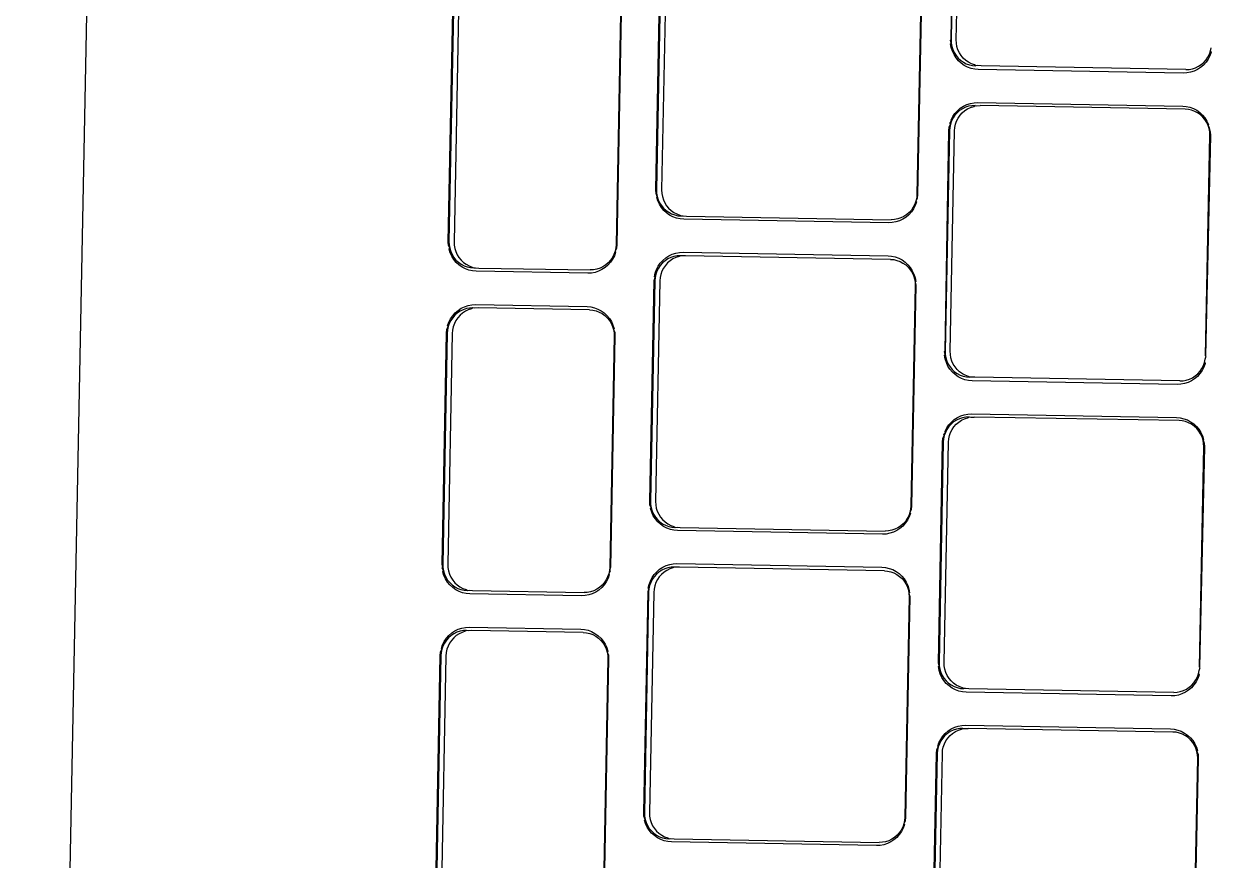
# Model space of a CAD drawing. Header units: millimetres. Extents: x 44692 to 659456, y -26273 to 96111.
# Drawn here: x 257766.3 to 257829.9, y -11854.3 to -11809.5 of the extents above; entities that cross this region are included whole.
import ezdxf

# ---------------------------------------------------------------- set-up
doc = ezdxf.new("R2010")
doc.units = ezdxf.units.MM
doc.header["$LTSCALE"] = 100
doc.layers.add('Muebles', color=112, linetype='Continuous')

msp = doc.modelspace()

# ---------------------------------------------------------------- linework, layer by layer
at = {"layer": 'Muebles'}
for p, q in [((257771.133, -11734.54), (257766.327, -11981.102)), ((257816.184, -11798.543), (257815.954, -11810.348)), ((257815.954, -11810.348), (257816.149, -11798.555)), ((257816.227, -11810.353), (257816.457, -11798.548)), ((257800.152, -11818.388), (257800.382, -11806.571)), ((257800.417, -11806.585), (257800.187, -11818.39)), ((257800.69, -11806.589), (257800.46, -11818.395)), ((257814.354, -11806.83), (257814.124, -11818.636)), ((257814.389, -11806.818), (257814.159, -11818.635)), ((257789.045, -11821.164), (257789.287, -11808.791)), ((257789.322, -11808.796), (257789.081, -11821.158)), ((257789.595, -11808.801), (257789.354, -11821.163)), ((257798.263, -11808.954), (257798.022, -11821.316)), ((257798.298, -11808.95), (257798.057, -11821.323)), ((257815.918, -11810.372), (257815.954, -11810.348)), ((257815.962, -11810.528), (257815.918, -11810.372)), ((257815.954, -11810.348), (257815.962, -11810.528)), ((257816.235, -11810.533), (257816.227, -11810.353)), ((257815.927, -11810.569), (257815.962, -11810.528)), ((257815.962, -11810.769), (257815.927, -11810.569)), ((257815.962, -11810.528), (257815.993, -11810.705)), ((257816.023, -11810.962), (257815.962, -11810.769)), ((257815.993, -11810.705), (257816.046, -11810.876)), ((257816.107, -11811.146), (257816.023, -11810.962)), ((257816.046, -11810.876), (257816.121, -11811.038)), ((257816.266, -11810.71), (257816.235, -11810.533)), ((257816.319, -11810.881), (257816.266, -11810.71)), ((257816.394, -11811.043), (257816.319, -11810.881)), ((257829.777, -11811.118), (257829.838, -11810.949)), ((257829.868, -11811.008), (257829.798, -11811.205)), ((257829.838, -11810.949), (257829.875, -11810.773)), ((257829.838, -11810.949), (257829.868, -11811.008)), ((257816.215, -11811.316), (257816.107, -11811.146)), ((257816.121, -11811.038), (257816.217, -11811.189)), ((257816.344, -11811.471), (257816.215, -11811.316)), ((257816.217, -11811.189), (257816.331, -11811.326)), ((257816.331, -11811.326), (257816.461, -11811.447)), ((257816.491, -11811.607), (257816.344, -11811.471)), ((257816.49, -11811.194), (257816.394, -11811.043)), ((257816.461, -11811.447), (257816.606, -11811.55)), ((257816.604, -11811.331), (257816.49, -11811.194)), ((257816.654, -11811.722), (257816.491, -11811.607)), ((257816.734, -11811.452), (257816.604, -11811.331)), ((257816.606, -11811.55), (257816.763, -11811.632)), ((257816.879, -11811.554), (257816.734, -11811.452)), ((257816.763, -11811.632), (257816.93, -11811.693)), ((257817.036, -11811.637), (257816.879, -11811.554)), ((257817.203, -11811.697), (257817.036, -11811.637)), ((257829.34, -11811.674), (257829.476, -11811.558)), ((257829.592, -11811.552), (257829.457, -11811.702)), ((257829.476, -11811.558), (257829.595, -11811.425)), ((257829.706, -11811.385), (257829.592, -11811.552)), ((257829.595, -11811.425), (257829.696, -11811.278)), ((257829.696, -11811.278), (257829.777, -11811.118)), ((257829.798, -11811.205), (257829.706, -11811.385)), ((257816.831, -11811.815), (257816.654, -11811.722)), ((257817.019, -11811.883), (257816.831, -11811.815)), ((257816.93, -11811.693), (257817.102, -11811.731)), ((257817.213, -11811.926), (257817.019, -11811.883)), ((257817.102, -11811.731), (257817.279, -11811.746)), ((257817.279, -11811.746), (257817.203, -11811.697)), ((257817.406, -11811.943), (257817.213, -11811.926)), ((257817.375, -11811.736), (257817.279, -11811.746)), ((257817.552, -11811.75), (257817.375, -11811.736)), ((257828.377, -11812.136), (257817.406, -11811.943)), ((257828.512, -11811.944), (257817.552, -11811.75)), ((257828.571, -11812.127), (257828.377, -11812.136)), ((257828.512, -11811.944), (257828.689, -11811.935)), ((257828.767, -11812.091), (257828.571, -11812.127)), ((257828.689, -11811.935), (257828.863, -11811.903)), ((257828.956, -11812.029), (257828.767, -11812.091)), ((257828.863, -11811.903), (257829.031, -11811.848)), ((257829.137, -11811.943), (257828.956, -11812.029)), ((257829.031, -11811.848), (257829.192, -11811.772)), ((257829.305, -11811.833), (257829.137, -11811.943)), ((257829.192, -11811.772), (257829.34, -11811.674)), ((257829.457, -11811.702), (257829.305, -11811.833)), ((257816.157, -11814.298), (257816.291, -11814.148)), ((257816.409, -11814.141), (257816.274, -11814.257)), ((257816.291, -11814.148), (257816.444, -11814.017)), ((257816.558, -11814.044), (257816.409, -11814.141)), ((257816.444, -11814.017), (257816.612, -11813.907)), ((257816.547, -11814.262), (257816.682, -11814.146)), ((257816.718, -11813.967), (257816.558, -11814.044)), ((257816.612, -11813.907), (257816.792, -11813.821)), ((257816.682, -11814.146), (257816.831, -11814.048)), ((257816.886, -11813.912), (257816.718, -11813.967)), ((257816.792, -11813.821), (257816.982, -11813.759)), ((257816.831, -11814.048), (257816.991, -11813.972)), ((257817.061, -11813.88), (257816.886, -11813.912)), ((257816.982, -11813.759), (257817.178, -11813.723)), ((257816.991, -11813.972), (257817.159, -11813.917)), ((257817.237, -11813.871), (257817.061, -11813.88)), ((257817.159, -11813.917), (257817.237, -11813.871)), ((257817.178, -11813.723), (257817.371, -11813.714)), ((257817.237, -11813.871), (257817.334, -11813.885)), ((257817.334, -11813.885), (257817.51, -11813.876)), ((257817.371, -11813.714), (257828.343, -11813.907)), ((257828.471, -11814.07), (257817.51, -11813.876)), ((257828.343, -11813.907), (257828.536, -11813.923)), ((257828.647, -11814.084), (257828.471, -11814.07)), ((257828.536, -11813.923), (257828.73, -11813.966)), ((257828.82, -11814.123), (257828.647, -11814.084)), ((257828.73, -11813.966), (257828.917, -11814.035)), ((257828.986, -11814.183), (257828.82, -11814.123)), ((257828.917, -11814.035), (257829.094, -11814.127)), ((257829.143, -11814.266), (257828.986, -11814.183)), ((257829.094, -11814.127), (257829.258, -11814.243)), ((257815.883, -11814.836), (257815.972, -11814.697)), ((257815.972, -11814.697), (257815.912, -11814.866)), ((257815.951, -11814.645), (257816.043, -11814.464)), ((257815.972, -11814.697), (257815.951, -11814.645)), ((257816.053, -11814.537), (257815.972, -11814.697)), ((257816.043, -11814.464), (257816.157, -11814.298)), ((257816.154, -11814.39), (257816.053, -11814.537)), ((257816.274, -11814.257), (257816.154, -11814.39)), ((257816.185, -11814.871), (257816.245, -11814.702)), ((257816.245, -11814.702), (257816.326, -11814.542)), ((257816.326, -11814.542), (257816.427, -11814.395)), ((257816.427, -11814.395), (257816.547, -11814.262)), ((257829.288, -11814.368), (257829.143, -11814.266)), ((257829.258, -11814.243), (257829.405, -11814.379)), ((257829.419, -11814.489), (257829.288, -11814.368)), ((257829.405, -11814.379), (257829.534, -11814.534)), ((257829.533, -11814.626), (257829.419, -11814.489)), ((257829.628, -11814.777), (257829.533, -11814.626)), ((257829.534, -11814.534), (257829.641, -11814.704)), ((257829.703, -11814.939), (257829.628, -11814.777)), ((257829.641, -11814.704), (257829.726, -11814.888)), ((257815.859, -11815.221), (257815.629, -11827.026)), ((257815.629, -11827.026), (257815.823, -11815.231)), ((257815.823, -11815.231), (257815.84, -11815.034)), ((257815.84, -11815.034), (257815.912, -11814.866)), ((257815.874, -11815.042), (257815.859, -11815.221)), ((257815.912, -11814.866), (257815.874, -11815.042)), ((257815.912, -11814.866), (257815.883, -11814.836)), ((257815.902, -11827.031), (257816.132, -11815.226)), ((257816.132, -11815.226), (257816.147, -11815.047)), ((257816.147, -11815.047), (257816.185, -11814.871)), ((257829.565, -11827.272), (257829.796, -11815.467)), ((257829.726, -11814.888), (257829.703, -11814.939)), ((257829.756, -11815.11), (257829.703, -11814.939)), ((257829.703, -11814.939), (257829.786, -11815.081)), ((257829.786, -11815.081), (257829.756, -11815.11)), ((257829.787, -11815.287), (257829.756, -11815.11)), ((257829.756, -11815.11), (257829.822, -11815.281)), ((257829.796, -11815.467), (257829.787, -11815.287)), ((257829.822, -11815.281), (257829.83, -11815.478)), ((257829.83, -11815.478), (257829.565, -11827.272)), ((257800.161, -11818.585), (257800.152, -11818.388)), ((257800.226, -11818.746), (257800.161, -11818.585)), ((257800.187, -11818.39), (257800.195, -11818.569)), ((257800.195, -11818.569), (257800.226, -11818.746)), ((257800.46, -11818.395), (257800.468, -11818.574)), ((257800.468, -11818.574), (257800.499, -11818.751)), ((257814.124, -11818.636), (257814.109, -11818.815)), ((257814.159, -11818.635), (257814.142, -11818.832)), ((257800.196, -11818.785), (257800.226, -11818.746)), ((257800.256, -11818.978), (257800.196, -11818.785)), ((257800.226, -11818.746), (257800.28, -11818.917)), ((257800.341, -11819.162), (257800.256, -11818.978)), ((257800.28, -11818.917), (257800.355, -11819.08)), ((257800.449, -11819.332), (257800.341, -11819.162)), ((257800.355, -11819.08), (257800.45, -11819.231)), ((257800.45, -11819.231), (257800.564, -11819.368)), ((257800.499, -11818.751), (257800.553, -11818.922)), ((257800.553, -11818.922), (257800.628, -11819.085)), ((257800.628, -11819.085), (257800.723, -11819.236)), ((257800.723, -11819.236), (257800.837, -11819.373)), ((257814.011, -11819.16), (257813.929, -11819.319)), ((257814.032, -11819.221), (257813.94, -11819.402)), ((257814.071, -11818.99), (257814.011, -11819.16)), ((257814.099, -11819.03), (257814.032, -11819.221)), ((257814.109, -11818.815), (257814.071, -11818.99)), ((257814.142, -11818.832), (257814.071, -11818.99)), ((257814.071, -11818.99), (257814.099, -11819.03)), ((257800.577, -11819.487), (257800.449, -11819.332)), ((257800.564, -11819.368), (257800.695, -11819.489)), ((257800.725, -11819.623), (257800.577, -11819.487)), ((257800.695, -11819.489), (257800.84, -11819.591)), ((257800.888, -11819.738), (257800.725, -11819.623)), ((257800.837, -11819.373), (257800.968, -11819.494)), ((257800.84, -11819.591), (257800.997, -11819.673)), ((257801.065, -11819.831), (257800.888, -11819.738)), ((257800.968, -11819.494), (257801.113, -11819.596)), ((257800.997, -11819.673), (257801.163, -11819.734)), ((257801.252, -11819.899), (257801.065, -11819.831)), ((257801.113, -11819.596), (257801.27, -11819.678)), ((257801.163, -11819.734), (257801.336, -11819.772)), ((257801.447, -11819.942), (257801.252, -11819.899)), ((257801.27, -11819.678), (257801.436, -11819.739)), ((257801.336, -11819.772), (257801.512, -11819.787)), ((257801.436, -11819.739), (257801.512, -11819.787)), ((257801.512, -11819.787), (257801.609, -11819.777)), ((257801.609, -11819.777), (257801.785, -11819.792)), ((257801.785, -11819.792), (257812.745, -11819.985)), ((257813.265, -11819.89), (257813.096, -11819.945)), ((257813.425, -11819.813), (257813.265, -11819.89)), ((257813.538, -11819.849), (257813.371, -11819.959)), ((257813.574, -11819.716), (257813.425, -11819.813)), ((257813.691, -11819.718), (257813.538, -11819.849)), ((257813.709, -11819.6), (257813.574, -11819.716)), ((257813.825, -11819.568), (257813.691, -11819.718)), ((257813.828, -11819.467), (257813.709, -11819.6)), ((257813.94, -11819.402), (257813.825, -11819.568)), ((257813.929, -11819.319), (257813.828, -11819.467)), ((257801.64, -11819.959), (257801.447, -11819.942)), ((257812.611, -11820.152), (257801.64, -11819.959)), ((257812.804, -11820.143), (257812.611, -11820.152)), ((257812.922, -11819.977), (257812.745, -11819.985)), ((257813, -11820.107), (257812.804, -11820.143)), ((257813.096, -11819.945), (257812.922, -11819.977)), ((257813.19, -11820.045), (257813, -11820.107)), ((257813.371, -11819.959), (257813.19, -11820.045)), ((257789.054, -11821.363), (257789.045, -11821.164)), ((257789.081, -11821.158), (257789.089, -11821.339)), ((257789.354, -11821.163), (257789.362, -11821.344)), ((257789.12, -11821.518), (257789.054, -11821.363)), ((257789.089, -11821.339), (257789.12, -11821.518)), ((257789.089, -11821.564), (257789.12, -11821.518)), ((257789.15, -11821.759), (257789.089, -11821.564)), ((257789.12, -11821.518), (257789.173, -11821.691)), ((257789.234, -11821.944), (257789.15, -11821.759)), ((257789.173, -11821.691), (257789.248, -11821.855)), ((257789.362, -11821.344), (257789.393, -11821.523)), ((257789.393, -11821.523), (257789.446, -11821.695)), ((257789.446, -11821.695), (257789.521, -11821.859)), ((257797.969, -11821.674), (257797.909, -11821.845)), ((257797.998, -11821.721), (257797.93, -11821.914)), ((257798.007, -11821.497), (257797.969, -11821.674)), ((257798.041, -11821.521), (257797.969, -11821.674)), ((257797.969, -11821.674), (257797.998, -11821.721)), ((257798.022, -11821.316), (257798.007, -11821.497)), ((257798.057, -11821.323), (257798.041, -11821.521)), ((257801.026, -11821.837), (257801.216, -11821.775)), ((257801.216, -11821.775), (257801.412, -11821.739)), ((257801.412, -11821.739), (257801.605, -11821.73)), ((257801.605, -11821.73), (257812.577, -11821.923)), ((257789.342, -11822.116), (257789.234, -11821.944)), ((257789.248, -11821.855), (257789.344, -11822.007)), ((257789.47, -11822.272), (257789.342, -11822.116)), ((257789.344, -11822.007), (257789.457, -11822.146)), ((257789.457, -11822.146), (257789.588, -11822.268)), ((257789.617, -11822.41), (257789.47, -11822.272)), ((257789.521, -11821.859), (257789.617, -11822.012)), ((257789.588, -11822.268), (257789.733, -11822.371)), ((257789.617, -11822.012), (257789.73, -11822.15)), ((257789.781, -11822.526), (257789.617, -11822.41)), ((257789.73, -11822.15), (257789.861, -11822.272)), ((257789.733, -11822.371), (257789.89, -11822.454)), ((257789.861, -11822.272), (257790.006, -11822.376)), ((257789.89, -11822.454), (257790.056, -11822.515)), ((257790.006, -11822.376), (257790.163, -11822.459)), ((257797.472, -11822.407), (257797.323, -11822.505)), ((257797.59, -11822.415), (257797.437, -11822.547)), ((257797.607, -11822.289), (257797.472, -11822.407)), ((257797.724, -11822.264), (257797.59, -11822.415)), ((257797.726, -11822.155), (257797.607, -11822.289)), ((257797.838, -11822.096), (257797.724, -11822.264)), ((257797.828, -11822.006), (257797.726, -11822.155)), ((257797.909, -11821.845), (257797.828, -11822.006)), ((257797.93, -11821.914), (257797.838, -11822.096)), ((257800.277, -11822.48), (257800.391, -11822.314)), ((257800.388, -11822.431), (257800.286, -11822.579)), ((257800.507, -11822.298), (257800.388, -11822.431)), ((257800.391, -11822.314), (257800.525, -11822.164)), ((257800.642, -11822.182), (257800.507, -11822.298)), ((257800.525, -11822.164), (257800.678, -11822.033)), ((257800.661, -11822.436), (257800.56, -11822.584)), ((257800.791, -11822.085), (257800.642, -11822.182)), ((257800.78, -11822.303), (257800.661, -11822.436)), ((257800.678, -11822.033), (257800.846, -11821.923)), ((257800.915, -11822.187), (257800.78, -11822.303)), ((257800.951, -11822.008), (257800.791, -11822.085)), ((257800.846, -11821.923), (257801.026, -11821.837)), ((257801.064, -11822.09), (257800.915, -11822.187)), ((257801.12, -11821.954), (257800.951, -11822.008)), ((257801.224, -11822.013), (257801.064, -11822.09)), ((257801.294, -11821.922), (257801.12, -11821.954)), ((257801.393, -11821.958), (257801.224, -11822.013)), ((257801.47, -11821.913), (257801.294, -11821.922)), ((257801.47, -11821.913), (257801.393, -11821.958)), ((257801.567, -11821.926), (257801.47, -11821.913)), ((257801.744, -11821.918), (257801.567, -11821.926)), ((257812.704, -11822.111), (257801.744, -11821.918)), ((257812.577, -11821.923), (257812.769, -11821.939)), ((257812.704, -11822.111), (257812.88, -11822.126)), ((257812.769, -11821.939), (257812.964, -11821.982)), ((257812.88, -11822.126), (257813.053, -11822.164)), ((257812.964, -11821.982), (257813.151, -11822.051)), ((257813.053, -11822.164), (257813.219, -11822.225)), ((257813.151, -11822.051), (257813.328, -11822.143)), ((257813.219, -11822.225), (257813.376, -11822.307)), ((257813.328, -11822.143), (257813.491, -11822.259)), ((257813.376, -11822.307), (257813.521, -11822.409)), ((257813.491, -11822.259), (257813.639, -11822.395)), ((257813.521, -11822.409), (257813.652, -11822.53)), ((257813.639, -11822.395), (257813.767, -11822.55)), ((257789.958, -11822.62), (257789.781, -11822.526)), ((257790.145, -11822.689), (257789.958, -11822.62)), ((257790.056, -11822.515), (257790.229, -11822.554)), ((257790.34, -11822.732), (257790.145, -11822.689)), ((257790.163, -11822.459), (257790.329, -11822.52)), ((257790.229, -11822.554), (257790.405, -11822.569)), ((257790.329, -11822.52), (257790.405, -11822.569)), ((257790.533, -11822.748), (257790.34, -11822.732)), ((257790.405, -11822.569), (257790.502, -11822.559)), ((257790.502, -11822.559), (257790.678, -11822.574)), ((257796.509, -11822.854), (257790.533, -11822.748)), ((257790.678, -11822.574), (257796.643, -11822.679)), ((257796.702, -11822.844), (257796.509, -11822.854)), ((257796.82, -11822.67), (257796.643, -11822.679)), ((257796.899, -11822.808), (257796.702, -11822.844)), ((257796.994, -11822.638), (257796.82, -11822.67)), ((257797.089, -11822.745), (257796.899, -11822.808)), ((257797.163, -11822.582), (257796.994, -11822.638)), ((257797.269, -11822.658), (257797.089, -11822.745)), ((257797.323, -11822.505), (257797.163, -11822.582)), ((257797.437, -11822.547), (257797.269, -11822.658)), ((257800.057, -11823.247), (257800.107, -11823.083)), ((257800.074, -11823.05), (257800.117, -11822.852)), ((257800.107, -11823.083), (257800.074, -11823.05)), ((257800.107, -11823.083), (257800.092, -11823.262)), ((257800.145, -11822.908), (257800.107, -11823.083)), ((257800.117, -11822.852), (257800.185, -11822.661)), ((257800.205, -11822.739), (257800.145, -11822.908)), ((257800.185, -11822.661), (257800.277, -11822.48)), ((257800.286, -11822.579), (257800.205, -11822.739)), ((257800.38, -11823.088), (257800.365, -11823.267)), ((257800.418, -11822.913), (257800.38, -11823.088)), ((257800.478, -11822.743), (257800.418, -11822.913)), ((257800.56, -11822.584), (257800.478, -11822.743)), ((257813.652, -11822.53), (257813.766, -11822.667)), ((257813.766, -11822.667), (257813.861, -11822.818)), ((257813.767, -11822.55), (257813.875, -11822.72)), ((257813.861, -11822.818), (257813.936, -11822.981)), ((257813.875, -11822.72), (257813.96, -11822.904)), ((257813.936, -11822.981), (257813.99, -11823.152)), ((257813.96, -11822.904), (257814.02, -11823.097)), ((257799.827, -11835.064), (257800.057, -11823.247)), ((257800.092, -11823.262), (257799.862, -11835.068)), ((257800.365, -11823.267), (257800.135, -11835.073)), ((257814.029, -11823.508), (257813.799, -11835.314)), ((257814.064, -11823.494), (257813.834, -11835.311)), ((257813.99, -11823.152), (257814.021, -11823.329)), ((257814.02, -11823.097), (257814.055, -11823.297)), ((257814.055, -11823.297), (257814.021, -11823.329)), ((257814.021, -11823.329), (257814.029, -11823.508)), ((257814.021, -11823.329), (257814.064, -11823.494)), ((257789.283, -11825.126), (257789.417, -11824.975)), ((257789.535, -11824.981), (257789.4, -11825.099)), ((257789.417, -11824.975), (257789.57, -11824.843)), ((257789.684, -11824.883), (257789.535, -11824.981)), ((257789.57, -11824.843), (257789.738, -11824.732)), ((257789.808, -11824.986), (257789.673, -11825.104)), ((257789.844, -11824.806), (257789.684, -11824.883)), ((257789.738, -11824.732), (257789.918, -11824.645)), ((257789.957, -11824.888), (257789.808, -11824.986)), ((257790.013, -11824.75), (257789.844, -11824.806)), ((257789.918, -11824.645), (257790.108, -11824.582)), ((257790.117, -11824.811), (257789.957, -11824.888)), ((257790.187, -11824.718), (257790.013, -11824.75)), ((257790.108, -11824.582), (257790.304, -11824.546)), ((257790.286, -11824.755), (257790.117, -11824.811)), ((257790.364, -11824.709), (257790.187, -11824.718)), ((257790.364, -11824.709), (257790.286, -11824.755)), ((257790.304, -11824.546), (257790.498, -11824.536)), ((257790.46, -11824.723), (257790.364, -11824.709)), ((257790.637, -11824.714), (257790.46, -11824.723)), ((257790.498, -11824.536), (257796.474, -11824.642)), ((257796.602, -11824.819), (257790.637, -11824.714)), ((257796.474, -11824.642), (257796.667, -11824.658)), ((257796.602, -11824.819), (257796.778, -11824.834)), ((257796.667, -11824.658), (257796.862, -11824.701)), ((257796.778, -11824.834), (257796.951, -11824.873)), ((257796.862, -11824.701), (257797.049, -11824.77)), ((257796.951, -11824.873), (257797.117, -11824.934)), ((257797.049, -11824.77), (257797.226, -11824.864)), ((257797.117, -11824.934), (257797.274, -11825.017)), ((257797.226, -11824.864), (257797.39, -11824.981)), ((257797.39, -11824.981), (257797.537, -11825.118)), ((257789.009, -11825.669), (257789.077, -11825.476)), ((257789.098, -11825.544), (257789.038, -11825.714)), ((257789.077, -11825.476), (257789.169, -11825.294)), ((257789.179, -11825.382), (257789.098, -11825.544)), ((257789.169, -11825.294), (257789.283, -11825.126)), ((257789.281, -11825.233), (257789.179, -11825.382)), ((257789.4, -11825.099), (257789.281, -11825.233)), ((257789.371, -11825.548), (257789.311, -11825.719)), ((257789.453, -11825.387), (257789.371, -11825.548)), ((257789.554, -11825.238), (257789.453, -11825.387)), ((257789.673, -11825.104), (257789.554, -11825.238)), ((257797.274, -11825.017), (257797.419, -11825.121)), ((257797.419, -11825.121), (257797.55, -11825.243)), ((257797.537, -11825.118), (257797.665, -11825.274)), ((257797.55, -11825.243), (257797.663, -11825.381)), ((257797.663, -11825.381), (257797.759, -11825.534)), ((257797.665, -11825.274), (257797.773, -11825.446)), ((257797.759, -11825.534), (257797.834, -11825.698)), ((257797.773, -11825.446), (257797.857, -11825.631)), ((257797.857, -11825.631), (257797.918, -11825.826)), ((257788.709, -11838.44), (257788.95, -11826.067)), ((257788.985, -11826.072), (257788.744, -11838.434)), ((257788.95, -11826.067), (257788.966, -11825.869)), ((257788.966, -11825.869), (257789.038, -11825.714)), ((257789, -11825.892), (257788.985, -11826.072)), ((257789.038, -11825.714), (257789, -11825.892)), ((257789.038, -11825.714), (257789.009, -11825.669)), ((257789.258, -11826.077), (257789.017, -11838.439)), ((257789.273, -11825.896), (257789.258, -11826.077)), ((257789.311, -11825.719), (257789.273, -11825.896)), ((257797.926, -11826.23), (257797.685, -11838.592)), ((257797.961, -11826.226), (257797.72, -11838.599)), ((257797.834, -11825.698), (257797.887, -11825.87)), ((257797.918, -11825.826), (257797.887, -11825.87)), ((257797.887, -11825.87), (257797.918, -11826.049)), ((257797.887, -11825.87), (257797.953, -11826.027)), ((257797.918, -11826.049), (257797.926, -11826.23)), ((257797.953, -11826.027), (257797.961, -11826.226)), ((257815.593, -11827.048), (257815.629, -11827.026)), ((257815.637, -11827.206), (257815.593, -11827.048)), ((257815.602, -11827.245), (257815.637, -11827.206)), ((257815.637, -11827.445), (257815.602, -11827.245)), ((257815.629, -11827.026), (257815.637, -11827.206)), ((257815.637, -11827.206), (257815.668, -11827.382)), ((257815.698, -11827.638), (257815.637, -11827.445)), ((257815.668, -11827.382), (257815.721, -11827.554)), ((257815.91, -11827.211), (257815.902, -11827.031)), ((257815.941, -11827.387), (257815.91, -11827.211)), ((257815.994, -11827.558), (257815.941, -11827.387)), ((257829.512, -11827.627), (257829.55, -11827.451)), ((257829.55, -11827.451), (257829.6, -11827.301)), ((257829.6, -11827.301), (257829.565, -11827.272)), ((257815.782, -11827.822), (257815.698, -11827.638)), ((257815.721, -11827.554), (257815.796, -11827.716)), ((257815.89, -11827.992), (257815.782, -11827.822)), ((257815.796, -11827.716), (257815.892, -11827.867)), ((257816.019, -11828.147), (257815.89, -11827.992)), ((257815.892, -11827.867), (257816.006, -11828.004)), ((257816.069, -11827.721), (257815.994, -11827.558)), ((257816.006, -11828.004), (257816.136, -11828.125)), ((257816.166, -11828.283), (257816.019, -11828.147)), ((257816.165, -11827.872), (257816.069, -11827.721)), ((257816.136, -11828.125), (257816.281, -11828.227)), ((257816.279, -11828.009), (257816.165, -11827.872)), ((257816.409, -11828.13), (257816.279, -11828.009)), ((257816.554, -11828.232), (257816.409, -11828.13)), ((257829.151, -11828.236), (257829.27, -11828.103)), ((257829.381, -11828.061), (257829.267, -11828.228)), ((257829.27, -11828.103), (257829.371, -11827.956)), ((257829.371, -11827.956), (257829.452, -11827.796)), ((257829.473, -11827.881), (257829.381, -11828.061)), ((257829.452, -11827.796), (257829.512, -11827.627)), ((257829.543, -11827.684), (257829.473, -11827.881)), ((257829.512, -11827.627), (257829.543, -11827.684)), ((257816.329, -11828.398), (257816.166, -11828.283)), ((257816.281, -11828.227), (257816.438, -11828.31)), ((257816.506, -11828.491), (257816.329, -11828.398)), ((257816.438, -11828.31), (257816.605, -11828.37)), ((257816.693, -11828.559), (257816.506, -11828.491)), ((257816.711, -11828.314), (257816.554, -11828.232)), ((257816.605, -11828.37), (257816.777, -11828.408)), ((257816.888, -11828.602), (257816.693, -11828.559)), ((257816.878, -11828.375), (257816.711, -11828.314)), ((257816.777, -11828.408), (257816.954, -11828.423)), ((257816.954, -11828.423), (257816.878, -11828.375)), ((257817.081, -11828.619), (257816.888, -11828.602)), ((257817.05, -11828.413), (257816.954, -11828.423)), ((257817.227, -11828.428), (257817.05, -11828.413)), ((257828.052, -11828.812), (257817.081, -11828.619)), ((257828.187, -11828.621), (257817.227, -11828.428)), ((257828.246, -11828.803), (257828.052, -11828.812)), ((257828.187, -11828.621), (257828.364, -11828.613)), ((257828.442, -11828.767), (257828.246, -11828.803)), ((257828.364, -11828.613), (257828.538, -11828.581)), ((257828.631, -11828.705), (257828.442, -11828.767)), ((257828.538, -11828.581), (257828.706, -11828.526)), ((257828.812, -11828.619), (257828.631, -11828.705)), ((257828.706, -11828.526), (257828.866, -11828.449)), ((257828.98, -11828.509), (257828.812, -11828.619)), ((257828.866, -11828.449), (257829.015, -11828.352)), ((257829.132, -11828.378), (257828.98, -11828.509)), ((257829.015, -11828.352), (257829.151, -11828.236)), ((257829.267, -11828.228), (257829.132, -11828.378)), ((257815.966, -11830.823), (257816.119, -11830.693)), ((257816.119, -11830.693), (257816.287, -11830.583)), ((257816.393, -11830.645), (257816.233, -11830.721)), ((257816.287, -11830.583), (257816.467, -11830.497)), ((257816.561, -11830.59), (257816.393, -11830.645)), ((257816.467, -11830.497), (257816.657, -11830.435)), ((257816.506, -11830.726), (257816.666, -11830.649)), ((257816.735, -11830.558), (257816.561, -11830.59)), ((257816.657, -11830.435), (257816.853, -11830.399)), ((257816.666, -11830.649), (257816.834, -11830.595)), ((257816.912, -11830.549), (257816.735, -11830.558)), ((257816.834, -11830.595), (257816.912, -11830.549)), ((257816.853, -11830.399), (257817.046, -11830.39)), ((257816.912, -11830.549), (257817.008, -11830.563)), ((257817.008, -11830.563), (257817.185, -11830.554)), ((257817.046, -11830.39), (257828.018, -11830.583)), ((257828.146, -11830.747), (257817.185, -11830.554)), ((257828.018, -11830.583), (257828.211, -11830.599)), ((257828.211, -11830.599), (257828.405, -11830.642)), ((257828.405, -11830.642), (257828.592, -11830.711)), ((257828.592, -11830.711), (257828.769, -11830.803)), ((257815.626, -11831.321), (257815.718, -11831.14)), ((257815.647, -11831.375), (257815.626, -11831.321)), ((257815.728, -11831.215), (257815.647, -11831.375)), ((257815.718, -11831.14), (257815.832, -11830.974)), ((257815.829, -11831.068), (257815.728, -11831.215)), ((257815.948, -11830.935), (257815.829, -11831.068)), ((257815.832, -11830.974), (257815.966, -11830.823)), ((257815.92, -11831.38), (257816.001, -11831.22)), ((257816.084, -11830.818), (257815.948, -11830.935)), ((257816.001, -11831.22), (257816.102, -11831.072)), ((257816.233, -11830.721), (257816.084, -11830.818)), ((257816.102, -11831.072), (257816.221, -11830.939)), ((257816.221, -11830.939), (257816.357, -11830.823)), ((257816.357, -11830.823), (257816.506, -11830.726)), ((257828.322, -11830.762), (257828.146, -11830.747)), ((257828.494, -11830.8), (257828.322, -11830.762)), ((257828.661, -11830.861), (257828.494, -11830.8)), ((257828.818, -11830.943), (257828.661, -11830.861)), ((257828.769, -11830.803), (257828.933, -11830.919)), ((257828.963, -11831.046), (257828.818, -11830.943)), ((257828.933, -11830.919), (257829.08, -11831.055)), ((257829.093, -11831.166), (257828.963, -11831.046)), ((257829.08, -11831.055), (257829.209, -11831.21)), ((257829.207, -11831.304), (257829.093, -11831.166)), ((257829.303, -11831.455), (257829.207, -11831.304)), ((257829.209, -11831.21), (257829.316, -11831.38)), ((257815.268, -11843.724), (257815.498, -11831.907)), ((257815.534, -11831.899), (257815.304, -11843.704)), ((257815.498, -11831.907), (257815.515, -11831.71)), ((257815.515, -11831.71), (257815.587, -11831.544)), ((257815.549, -11831.72), (257815.534, -11831.899)), ((257815.587, -11831.544), (257815.549, -11831.72)), ((257815.558, -11831.512), (257815.647, -11831.375)), ((257815.587, -11831.544), (257815.558, -11831.512)), ((257815.577, -11843.709), (257815.807, -11831.903)), ((257815.647, -11831.375), (257815.587, -11831.544)), ((257815.807, -11831.903), (257815.822, -11831.724)), ((257815.822, -11831.724), (257815.86, -11831.549)), ((257815.86, -11831.549), (257815.92, -11831.38)), ((257829.378, -11831.617), (257829.303, -11831.455)), ((257829.316, -11831.38), (257829.401, -11831.564)), ((257829.431, -11831.788), (257829.378, -11831.617)), ((257829.401, -11831.564), (257829.461, -11831.757)), ((257829.461, -11831.757), (257829.431, -11831.788)), ((257829.462, -11831.965), (257829.431, -11831.788)), ((257829.431, -11831.788), (257829.496, -11831.957)), ((257829.47, -11832.144), (257829.462, -11831.965)), ((257829.496, -11831.957), (257829.505, -11832.154)), ((257829.24, -11843.95), (257829.47, -11832.144)), ((257829.505, -11832.154), (257829.24, -11843.95)), ((257799.836, -11835.261), (257799.827, -11835.064)), ((257799.862, -11835.068), (257799.87, -11835.247)), ((257800.135, -11835.073), (257800.143, -11835.252)), ((257799.901, -11835.424), (257799.836, -11835.261)), ((257799.87, -11835.247), (257799.901, -11835.424)), ((257799.871, -11835.461), (257799.901, -11835.424)), ((257799.931, -11835.654), (257799.871, -11835.461)), ((257799.901, -11835.424), (257799.955, -11835.595)), ((257800.016, -11835.838), (257799.931, -11835.654)), ((257799.955, -11835.595), (257800.03, -11835.758)), ((257800.03, -11835.758), (257800.125, -11835.909)), ((257800.143, -11835.252), (257800.174, -11835.429)), ((257800.174, -11835.429), (257800.228, -11835.6)), ((257800.228, -11835.6), (257800.303, -11835.762)), ((257800.303, -11835.762), (257800.398, -11835.913)), ((257813.746, -11835.668), (257813.686, -11835.837)), ((257813.774, -11835.706), (257813.706, -11835.897)), ((257813.784, -11835.493), (257813.746, -11835.668)), ((257813.817, -11835.508), (257813.746, -11835.668)), ((257813.746, -11835.668), (257813.774, -11835.706)), ((257813.799, -11835.314), (257813.784, -11835.493)), ((257813.834, -11835.311), (257813.817, -11835.508)), ((257800.124, -11836.008), (257800.016, -11835.838)), ((257800.252, -11836.163), (257800.124, -11836.008)), ((257800.125, -11835.909), (257800.239, -11836.046)), ((257800.239, -11836.046), (257800.369, -11836.167)), ((257800.4, -11836.299), (257800.252, -11836.163)), ((257800.369, -11836.167), (257800.515, -11836.269)), ((257800.398, -11835.913), (257800.512, -11836.051)), ((257800.563, -11836.414), (257800.4, -11836.299)), ((257800.512, -11836.051), (257800.643, -11836.171)), ((257800.515, -11836.269), (257800.672, -11836.351)), ((257800.74, -11836.507), (257800.563, -11836.414)), ((257800.643, -11836.171), (257800.788, -11836.274)), ((257800.672, -11836.351), (257800.838, -11836.412)), ((257800.788, -11836.274), (257800.945, -11836.356)), ((257800.838, -11836.412), (257801.011, -11836.45)), ((257800.945, -11836.356), (257801.111, -11836.417)), ((257801.111, -11836.417), (257801.187, -11836.465)), ((257813.249, -11836.394), (257813.1, -11836.491)), ((257813.366, -11836.394), (257813.213, -11836.525)), ((257813.384, -11836.278), (257813.249, -11836.394)), ((257813.5, -11836.244), (257813.366, -11836.394)), ((257813.503, -11836.145), (257813.384, -11836.278)), ((257813.615, -11836.077), (257813.5, -11836.244)), ((257813.604, -11835.997), (257813.503, -11836.145)), ((257813.686, -11835.837), (257813.604, -11835.997)), ((257813.706, -11835.897), (257813.615, -11836.077)), ((257800.927, -11836.575), (257800.74, -11836.507)), ((257801.122, -11836.618), (257800.927, -11836.575)), ((257801.011, -11836.45), (257801.187, -11836.465)), ((257801.315, -11836.635), (257801.122, -11836.618)), ((257801.187, -11836.465), (257801.284, -11836.455)), ((257801.284, -11836.455), (257801.46, -11836.47)), ((257812.286, -11836.828), (257801.315, -11836.635)), ((257801.46, -11836.47), (257812.42, -11836.663)), ((257812.479, -11836.819), (257812.286, -11836.828)), ((257812.597, -11836.654), (257812.42, -11836.663)), ((257812.675, -11836.783), (257812.479, -11836.819)), ((257812.771, -11836.622), (257812.597, -11836.654)), ((257812.865, -11836.721), (257812.675, -11836.783)), ((257812.94, -11836.568), (257812.771, -11836.622)), ((257813.046, -11836.635), (257812.865, -11836.721)), ((257813.1, -11836.491), (257812.94, -11836.568)), ((257813.213, -11836.525), (257813.046, -11836.635)), ((257788.752, -11838.615), (257788.709, -11838.44)), ((257788.718, -11838.639), (257788.752, -11838.615)), ((257788.783, -11838.794), (257788.718, -11838.639)), ((257788.744, -11838.434), (257788.752, -11838.615)), ((257788.752, -11838.615), (257788.783, -11838.794)), ((257788.753, -11838.84), (257788.783, -11838.794)), ((257788.813, -11839.035), (257788.753, -11838.84)), ((257788.783, -11838.794), (257788.836, -11838.967)), ((257788.836, -11838.967), (257788.911, -11839.131)), ((257789.017, -11838.439), (257789.025, -11838.62)), ((257789.025, -11838.62), (257789.056, -11838.799)), ((257789.056, -11838.799), (257789.109, -11838.971)), ((257789.109, -11838.971), (257789.185, -11839.135)), ((257797.632, -11838.95), (257797.572, -11839.121)), ((257797.67, -11838.773), (257797.632, -11838.95)), ((257797.704, -11838.797), (257797.632, -11838.95)), ((257797.632, -11838.95), (257797.661, -11838.997)), ((257797.685, -11838.592), (257797.67, -11838.773)), ((257797.72, -11838.599), (257797.67, -11838.773)), ((257797.67, -11838.773), (257797.704, -11838.797)), ((257800.182, -11838.976), (257800.063, -11839.109)), ((257800.066, -11838.99), (257800.2, -11838.84)), ((257800.317, -11838.86), (257800.182, -11838.976)), ((257800.2, -11838.84), (257800.353, -11838.709)), ((257800.466, -11838.763), (257800.317, -11838.86)), ((257800.353, -11838.709), (257800.521, -11838.599)), ((257800.59, -11838.865), (257800.455, -11838.981)), ((257800.626, -11838.686), (257800.466, -11838.763)), ((257800.521, -11838.599), (257800.701, -11838.513)), ((257800.739, -11838.768), (257800.59, -11838.865)), ((257800.795, -11838.631), (257800.626, -11838.686)), ((257800.701, -11838.513), (257800.891, -11838.451)), ((257800.899, -11838.691), (257800.739, -11838.768)), ((257800.969, -11838.599), (257800.795, -11838.631)), ((257800.891, -11838.451), (257801.087, -11838.415)), ((257801.068, -11838.636), (257800.899, -11838.691)), ((257801.145, -11838.591), (257800.969, -11838.599)), ((257801.145, -11838.591), (257801.068, -11838.636)), ((257801.087, -11838.415), (257801.28, -11838.406)), ((257801.242, -11838.604), (257801.145, -11838.591)), ((257801.418, -11838.596), (257801.242, -11838.604)), ((257801.28, -11838.406), (257812.252, -11838.599)), ((257812.379, -11838.789), (257801.418, -11838.596)), ((257812.252, -11838.599), (257812.444, -11838.615)), ((257812.379, -11838.789), (257812.555, -11838.804)), ((257812.444, -11838.615), (257812.639, -11838.658)), ((257812.555, -11838.804), (257812.728, -11838.842)), ((257812.639, -11838.658), (257812.826, -11838.727)), ((257812.728, -11838.842), (257812.894, -11838.903)), ((257812.826, -11838.727), (257813.003, -11838.819)), ((257812.894, -11838.903), (257813.051, -11838.985)), ((257813.003, -11838.819), (257813.166, -11838.935)), ((257813.166, -11838.935), (257813.314, -11839.071)), ((257788.897, -11839.22), (257788.813, -11839.035)), ((257789.005, -11839.392), (257788.897, -11839.22)), ((257788.911, -11839.131), (257789.007, -11839.283)), ((257789.133, -11839.548), (257789.005, -11839.392)), ((257789.007, -11839.283), (257789.121, -11839.422)), ((257789.121, -11839.422), (257789.251, -11839.544)), ((257789.281, -11839.686), (257789.133, -11839.548)), ((257789.185, -11839.135), (257789.28, -11839.288)), ((257789.251, -11839.544), (257789.396, -11839.647)), ((257789.28, -11839.288), (257789.394, -11839.426)), ((257789.394, -11839.426), (257789.524, -11839.548)), ((257789.524, -11839.548), (257789.669, -11839.652)), ((257797.27, -11839.565), (257797.135, -11839.683)), ((257797.387, -11839.54), (257797.253, -11839.692)), ((257797.39, -11839.431), (257797.27, -11839.565)), ((257797.501, -11839.372), (257797.387, -11839.54)), ((257797.491, -11839.282), (257797.39, -11839.431)), ((257797.572, -11839.121), (257797.491, -11839.282)), ((257797.593, -11839.19), (257797.501, -11839.372)), ((257797.661, -11838.997), (257797.593, -11839.19)), ((257799.749, -11839.726), (257799.792, -11839.528)), ((257799.82, -11839.585), (257799.782, -11839.761)), ((257799.792, -11839.528), (257799.86, -11839.337)), ((257799.88, -11839.416), (257799.82, -11839.585)), ((257799.86, -11839.337), (257799.951, -11839.156)), ((257799.961, -11839.257), (257799.88, -11839.416)), ((257799.951, -11839.156), (257800.066, -11838.99)), ((257800.063, -11839.109), (257799.961, -11839.257)), ((257800.093, -11839.59), (257800.055, -11839.766)), ((257800.153, -11839.421), (257800.093, -11839.59)), ((257800.234, -11839.261), (257800.153, -11839.421)), ((257800.336, -11839.114), (257800.234, -11839.261)), ((257800.455, -11838.981), (257800.336, -11839.114)), ((257813.051, -11838.985), (257813.196, -11839.087)), ((257813.196, -11839.087), (257813.327, -11839.208)), ((257813.314, -11839.071), (257813.442, -11839.226)), ((257813.327, -11839.208), (257813.441, -11839.345)), ((257813.441, -11839.345), (257813.536, -11839.496)), ((257813.442, -11839.226), (257813.55, -11839.396)), ((257813.536, -11839.496), (257813.611, -11839.659)), ((257813.55, -11839.396), (257813.635, -11839.58)), ((257813.635, -11839.58), (257813.695, -11839.773)), ((257789.444, -11839.802), (257789.281, -11839.686)), ((257789.396, -11839.647), (257789.553, -11839.73)), ((257789.621, -11839.896), (257789.444, -11839.802)), ((257789.553, -11839.73), (257789.72, -11839.791)), ((257789.808, -11839.965), (257789.621, -11839.896)), ((257789.669, -11839.652), (257789.826, -11839.735)), ((257789.72, -11839.791), (257789.892, -11839.83)), ((257790.003, -11840.008), (257789.808, -11839.965)), ((257789.826, -11839.735), (257789.993, -11839.796)), ((257789.892, -11839.83), (257790.069, -11839.845)), ((257789.993, -11839.796), (257790.069, -11839.845)), ((257790.196, -11840.025), (257790.003, -11840.008)), ((257790.069, -11839.845), (257790.165, -11839.835)), ((257790.165, -11839.835), (257790.342, -11839.85)), ((257796.172, -11840.13), (257790.196, -11840.025)), ((257790.342, -11839.85), (257796.307, -11839.955)), ((257796.366, -11840.121), (257796.172, -11840.13)), ((257796.483, -11839.946), (257796.307, -11839.955)), ((257796.562, -11840.084), (257796.366, -11840.121)), ((257796.657, -11839.914), (257796.483, -11839.946)), ((257796.752, -11840.022), (257796.562, -11840.084)), ((257796.826, -11839.858), (257796.657, -11839.914)), ((257796.932, -11839.934), (257796.752, -11840.022)), ((257796.986, -11839.781), (257796.826, -11839.858)), ((257797.1, -11839.824), (257796.932, -11839.934)), ((257797.135, -11839.683), (257796.986, -11839.781)), ((257797.253, -11839.692), (257797.1, -11839.824)), ((257799.502, -11851.74), (257799.732, -11839.923)), ((257799.767, -11839.94), (257799.537, -11851.745)), ((257799.732, -11839.923), (257799.782, -11839.761)), ((257799.782, -11839.761), (257799.749, -11839.726)), ((257799.782, -11839.761), (257799.767, -11839.94)), ((257800.04, -11839.945), (257799.81, -11851.75)), ((257800.055, -11839.766), (257800.04, -11839.945)), ((257813.704, -11840.186), (257813.474, -11851.991)), ((257813.739, -11840.17), (257813.509, -11851.987)), ((257813.611, -11839.659), (257813.665, -11839.83)), ((257813.665, -11839.83), (257813.696, -11840.007)), ((257813.695, -11839.773), (257813.73, -11839.973)), ((257813.73, -11839.973), (257813.696, -11840.007)), ((257813.696, -11840.007), (257813.704, -11840.186)), ((257813.696, -11840.007), (257813.739, -11840.17)), ((257789.081, -11842.251), (257789.233, -11842.119)), ((257789.233, -11842.119), (257789.401, -11842.008)), ((257789.508, -11842.082), (257789.347, -11842.159)), ((257789.401, -11842.008), (257789.582, -11841.921)), ((257789.676, -11842.026), (257789.508, -11842.082)), ((257789.582, -11841.921), (257789.772, -11841.858)), ((257789.781, -11842.087), (257789.62, -11842.164)), ((257789.85, -11841.994), (257789.676, -11842.026)), ((257789.772, -11841.858), (257789.968, -11841.822)), ((257789.949, -11842.031), (257789.781, -11842.087)), ((257790.027, -11841.985), (257789.85, -11841.994)), ((257790.027, -11841.985), (257789.949, -11842.031)), ((257789.968, -11841.822), (257790.161, -11841.812)), ((257790.123, -11841.999), (257790.027, -11841.985)), ((257790.3, -11841.99), (257790.123, -11841.999)), ((257790.161, -11841.812), (257796.137, -11841.918)), ((257796.265, -11842.095), (257790.3, -11841.99)), ((257796.137, -11841.918), (257796.33, -11841.934)), ((257796.265, -11842.095), (257796.441, -11842.11)), ((257796.33, -11841.934), (257796.525, -11841.978)), ((257796.441, -11842.11), (257796.614, -11842.149)), ((257796.525, -11841.978), (257796.712, -11842.047)), ((257796.614, -11842.149), (257796.78, -11842.21)), ((257796.712, -11842.047), (257796.889, -11842.14)), ((257796.889, -11842.14), (257797.053, -11842.257)), ((257788.673, -11842.945), (257788.74, -11842.753)), ((257788.74, -11842.753), (257788.832, -11842.571)), ((257788.843, -11842.658), (257788.761, -11842.82)), ((257788.832, -11842.571), (257788.946, -11842.402)), ((257788.944, -11842.509), (257788.843, -11842.658)), ((257789.063, -11842.375), (257788.944, -11842.509)), ((257788.946, -11842.402), (257789.081, -11842.251)), ((257789.116, -11842.663), (257789.034, -11842.824)), ((257789.198, -11842.257), (257789.063, -11842.375)), ((257789.217, -11842.514), (257789.116, -11842.663)), ((257789.347, -11842.159), (257789.198, -11842.257)), ((257789.336, -11842.38), (257789.217, -11842.514)), ((257789.471, -11842.262), (257789.336, -11842.38)), ((257789.62, -11842.164), (257789.471, -11842.262)), ((257796.78, -11842.21), (257796.937, -11842.293)), ((257796.937, -11842.293), (257797.082, -11842.397)), ((257797.053, -11842.257), (257797.2, -11842.394)), ((257797.082, -11842.397), (257797.213, -11842.519)), ((257797.2, -11842.394), (257797.329, -11842.55)), ((257797.213, -11842.519), (257797.327, -11842.657)), ((257797.327, -11842.657), (257797.422, -11842.81)), ((257797.329, -11842.55), (257797.436, -11842.722)), ((257797.436, -11842.722), (257797.521, -11842.907)), ((257788.372, -11855.716), (257788.613, -11843.343)), ((257788.648, -11843.348), (257788.407, -11855.71)), ((257788.613, -11843.343), (257788.63, -11843.145)), ((257788.63, -11843.145), (257788.701, -11842.99)), ((257788.663, -11843.168), (257788.648, -11843.348)), ((257788.701, -11842.99), (257788.663, -11843.168)), ((257788.701, -11842.99), (257788.673, -11842.945)), ((257788.921, -11843.353), (257788.68, -11855.715)), ((257788.761, -11842.82), (257788.701, -11842.99)), ((257788.936, -11843.172), (257788.921, -11843.353)), ((257788.974, -11842.995), (257788.936, -11843.172)), ((257789.034, -11842.824), (257788.974, -11842.995)), ((257797.422, -11842.81), (257797.497, -11842.974)), ((257797.497, -11842.974), (257797.551, -11843.146)), ((257797.521, -11842.907), (257797.581, -11843.102)), ((257797.581, -11843.102), (257797.551, -11843.146)), ((257797.551, -11843.146), (257797.582, -11843.325)), ((257797.551, -11843.146), (257797.616, -11843.304)), ((257797.582, -11843.325), (257797.59, -11843.506)), ((257797.616, -11843.304), (257797.625, -11843.502)), ((257797.59, -11843.506), (257797.349, -11855.868)), ((257797.625, -11843.502), (257797.384, -11855.875)), ((257815.312, -11843.883), (257815.268, -11843.724)), ((257815.277, -11843.921), (257815.312, -11843.883)), ((257815.312, -11844.121), (257815.277, -11843.921)), ((257815.304, -11843.704), (257815.312, -11843.883)), ((257815.312, -11843.883), (257815.343, -11844.06)), ((257815.343, -11844.06), (257815.396, -11844.231)), ((257815.585, -11843.888), (257815.577, -11843.709)), ((257815.616, -11844.065), (257815.585, -11843.888)), ((257829.225, -11844.129), (257829.275, -11843.977)), ((257829.275, -11843.977), (257829.24, -11843.95)), ((257815.373, -11844.314), (257815.312, -11844.121)), ((257815.457, -11844.497), (257815.373, -11844.314)), ((257815.396, -11844.231), (257815.471, -11844.394)), ((257815.565, -11844.668), (257815.457, -11844.497)), ((257815.471, -11844.394), (257815.567, -11844.545)), ((257815.693, -11844.823), (257815.565, -11844.668)), ((257815.567, -11844.545), (257815.68, -11844.682)), ((257815.669, -11844.236), (257815.616, -11844.065)), ((257815.744, -11844.399), (257815.669, -11844.236)), ((257815.68, -11844.682), (257815.811, -11844.803)), ((257815.84, -11844.55), (257815.744, -11844.399)), ((257815.954, -11844.687), (257815.84, -11844.55)), ((257816.084, -11844.808), (257815.954, -11844.687)), ((257828.945, -11844.781), (257829.046, -11844.633)), ((257829.046, -11844.633), (257829.127, -11844.474)), ((257829.148, -11844.557), (257829.056, -11844.737)), ((257829.127, -11844.474), (257829.187, -11844.304)), ((257829.218, -11844.36), (257829.148, -11844.557)), ((257829.187, -11844.304), (257829.225, -11844.129)), ((257829.187, -11844.304), (257829.218, -11844.36)), ((257815.841, -11844.959), (257815.693, -11844.823)), ((257815.811, -11844.803), (257815.956, -11844.905)), ((257816.004, -11845.074), (257815.841, -11844.959)), ((257815.956, -11844.905), (257816.113, -11844.987)), ((257816.181, -11845.167), (257816.004, -11845.074)), ((257816.229, -11844.91), (257816.084, -11844.808)), ((257816.113, -11844.987), (257816.28, -11845.048)), ((257816.368, -11845.235), (257816.181, -11845.167)), ((257816.386, -11844.992), (257816.229, -11844.91)), ((257816.28, -11845.048), (257816.452, -11845.086)), ((257816.563, -11845.278), (257816.368, -11845.235)), ((257816.553, -11845.053), (257816.386, -11844.992)), ((257816.452, -11845.086), (257816.628, -11845.101)), ((257816.628, -11845.101), (257816.553, -11845.053)), ((257816.756, -11845.295), (257816.563, -11845.278)), ((257816.725, -11845.091), (257816.628, -11845.101)), ((257816.901, -11845.106), (257816.725, -11845.091)), ((257827.727, -11845.488), (257816.756, -11845.295)), ((257827.862, -11845.299), (257816.901, -11845.106)), ((257827.862, -11845.299), (257828.039, -11845.291)), ((257828.039, -11845.291), (257828.213, -11845.259)), ((257828.213, -11845.259), (257828.381, -11845.204)), ((257828.487, -11845.295), (257828.306, -11845.381)), ((257828.381, -11845.204), (257828.541, -11845.127)), ((257828.655, -11845.185), (257828.487, -11845.295)), ((257828.541, -11845.127), (257828.69, -11845.03)), ((257828.807, -11845.054), (257828.655, -11845.185)), ((257828.69, -11845.03), (257828.826, -11844.914)), ((257828.942, -11844.904), (257828.807, -11845.054)), ((257828.826, -11844.914), (257828.945, -11844.781)), ((257829.056, -11844.737), (257828.942, -11844.904)), ((257827.92, -11845.479), (257827.727, -11845.488)), ((257828.116, -11845.443), (257827.92, -11845.479)), ((257828.306, -11845.381), (257828.116, -11845.443)), ((257815.962, -11847.259), (257816.142, -11847.173)), ((257816.142, -11847.173), (257816.332, -11847.111)), ((257816.41, -11847.236), (257816.236, -11847.268)), ((257816.332, -11847.111), (257816.528, -11847.075)), ((257816.587, -11847.227), (257816.41, -11847.236)), ((257816.509, -11847.272), (257816.587, -11847.227)), ((257816.528, -11847.075), (257816.721, -11847.065)), ((257816.587, -11847.227), (257816.683, -11847.24)), ((257816.683, -11847.24), (257816.86, -11847.232)), ((257816.721, -11847.065), (257827.693, -11847.259)), ((257827.82, -11847.425), (257816.86, -11847.232)), ((257815.301, -11847.997), (257815.393, -11847.816)), ((257815.393, -11847.816), (257815.507, -11847.649)), ((257815.504, -11847.745), (257815.403, -11847.893)), ((257815.623, -11847.612), (257815.504, -11847.745)), ((257815.507, -11847.649), (257815.641, -11847.499)), ((257815.759, -11847.496), (257815.623, -11847.612)), ((257815.641, -11847.499), (257815.794, -11847.369)), ((257815.676, -11847.898), (257815.777, -11847.75)), ((257815.908, -11847.399), (257815.759, -11847.496)), ((257815.777, -11847.75), (257815.896, -11847.617)), ((257815.794, -11847.369), (257815.962, -11847.259)), ((257815.896, -11847.617), (257816.032, -11847.501)), ((257816.068, -11847.322), (257815.908, -11847.399)), ((257816.032, -11847.501), (257816.181, -11847.404)), ((257816.236, -11847.268), (257816.068, -11847.322)), ((257816.181, -11847.404), (257816.341, -11847.327)), ((257816.341, -11847.327), (257816.509, -11847.272)), ((257827.693, -11847.259), (257827.885, -11847.275)), ((257827.997, -11847.44), (257827.82, -11847.425)), ((257827.885, -11847.275), (257828.08, -11847.318)), ((257828.169, -11847.478), (257827.997, -11847.44)), ((257828.08, -11847.318), (257828.267, -11847.387)), ((257828.336, -11847.539), (257828.169, -11847.478)), ((257828.267, -11847.387), (257828.444, -11847.479)), ((257828.493, -11847.621), (257828.336, -11847.539)), ((257828.444, -11847.479), (257828.608, -11847.595)), ((257828.638, -11847.723), (257828.493, -11847.621)), ((257828.608, -11847.595), (257828.755, -11847.731)), ((257828.768, -11847.844), (257828.638, -11847.723)), ((257828.755, -11847.731), (257828.883, -11847.885)), ((257828.882, -11847.981), (257828.768, -11847.844)), ((257815.173, -11848.583), (257815.19, -11848.386)), ((257815.19, -11848.386), (257815.262, -11848.222)), ((257815.224, -11848.397), (257815.209, -11848.576)), ((257815.262, -11848.222), (257815.224, -11848.397)), ((257815.233, -11848.188), (257815.301, -11847.997)), ((257815.262, -11848.222), (257815.233, -11848.188)), ((257815.322, -11848.053), (257815.262, -11848.222)), ((257815.403, -11847.893), (257815.322, -11848.053)), ((257815.482, -11848.581), (257815.497, -11848.402)), ((257815.497, -11848.402), (257815.535, -11848.227)), ((257815.535, -11848.227), (257815.595, -11848.057)), ((257815.595, -11848.057), (257815.676, -11847.898)), ((257828.978, -11848.132), (257828.882, -11847.981)), ((257828.883, -11847.885), (257828.991, -11848.056)), ((257829.053, -11848.295), (257828.978, -11848.132)), ((257828.991, -11848.056), (257829.076, -11848.24)), ((257829.106, -11848.466), (257829.053, -11848.295)), ((257829.076, -11848.24), (257829.136, -11848.433)), ((257829.136, -11848.433), (257829.106, -11848.466)), ((257829.137, -11848.643), (257829.106, -11848.466)), ((257829.106, -11848.466), (257829.171, -11848.633)), ((257814.943, -11860.4), (257815.173, -11848.583)), ((257815.209, -11848.576), (257814.978, -11860.382)), ((257815.251, -11860.387), (257815.482, -11848.581)), ((257828.915, -11860.628), (257829.145, -11848.822)), ((257829.18, -11848.83), (257828.915, -11860.628)), ((257829.145, -11848.822), (257829.137, -11848.643)), ((257829.171, -11848.633), (257829.18, -11848.83)), ((257799.511, -11851.937), (257799.502, -11851.74)), ((257799.576, -11852.102), (257799.511, -11851.937)), ((257799.537, -11851.745), (257799.545, -11851.925)), ((257799.545, -11851.925), (257799.576, -11852.102)), ((257799.546, -11852.137), (257799.576, -11852.102)), ((257799.606, -11852.33), (257799.546, -11852.137)), ((257799.576, -11852.102), (257799.629, -11852.273)), ((257799.629, -11852.273), (257799.705, -11852.435)), ((257799.81, -11851.75), (257799.818, -11851.93)), ((257799.818, -11851.93), (257799.849, -11852.107)), ((257799.849, -11852.107), (257799.902, -11852.278)), ((257799.902, -11852.278), (257799.978, -11852.44)), ((257813.459, -11852.17), (257813.421, -11852.346)), ((257813.492, -11852.183), (257813.421, -11852.346)), ((257813.474, -11851.991), (257813.459, -11852.17)), ((257813.509, -11851.987), (257813.492, -11852.183)), ((257799.691, -11852.513), (257799.606, -11852.33)), ((257799.799, -11852.684), (257799.691, -11852.513)), ((257799.705, -11852.435), (257799.8, -11852.586)), ((257799.927, -11852.839), (257799.799, -11852.684)), ((257799.8, -11852.586), (257799.914, -11852.723)), ((257799.914, -11852.723), (257800.044, -11852.844)), ((257800.075, -11852.975), (257799.927, -11852.839)), ((257799.978, -11852.44), (257800.073, -11852.591)), ((257800.044, -11852.844), (257800.189, -11852.947)), ((257800.073, -11852.591), (257800.187, -11852.728)), ((257800.187, -11852.728), (257800.317, -11852.849)), ((257800.189, -11852.947), (257800.347, -11853.029)), ((257800.317, -11852.849), (257800.463, -11852.951)), ((257800.463, -11852.951), (257800.62, -11853.034)), ((257813.059, -11852.955), (257812.924, -11853.071)), ((257813.175, -11852.92), (257813.041, -11853.07)), ((257813.178, -11852.822), (257813.059, -11852.955)), ((257813.29, -11852.753), (257813.175, -11852.92)), ((257813.279, -11852.675), (257813.178, -11852.822)), ((257813.361, -11852.515), (257813.279, -11852.675)), ((257813.381, -11852.573), (257813.29, -11852.753)), ((257813.421, -11852.346), (257813.361, -11852.515)), ((257813.449, -11852.382), (257813.381, -11852.573)), ((257813.421, -11852.346), (257813.449, -11852.382)), ((257800.238, -11853.09), (257800.075, -11852.975)), ((257800.415, -11853.183), (257800.238, -11853.09)), ((257800.347, -11853.029), (257800.513, -11853.09)), ((257800.602, -11853.251), (257800.415, -11853.183)), ((257800.513, -11853.09), (257800.686, -11853.128)), ((257800.797, -11853.294), (257800.602, -11853.251)), ((257800.62, -11853.034), (257800.786, -11853.094)), ((257800.686, -11853.128), (257800.862, -11853.143)), ((257800.786, -11853.094), (257800.862, -11853.143)), ((257800.989, -11853.311), (257800.797, -11853.294)), ((257800.862, -11853.143), (257800.959, -11853.133)), ((257800.959, -11853.133), (257801.135, -11853.147)), ((257811.961, -11853.504), (257800.989, -11853.311)), ((257801.135, -11853.147), (257812.095, -11853.341)), ((257812.154, -11853.495), (257811.961, -11853.504)), ((257812.272, -11853.332), (257812.095, -11853.341)), ((257812.35, -11853.459), (257812.154, -11853.495)), ((257812.446, -11853.3), (257812.272, -11853.332)), ((257812.54, -11853.397), (257812.35, -11853.459)), ((257812.615, -11853.245), (257812.446, -11853.3)), ((257812.72, -11853.311), (257812.54, -11853.397)), ((257812.775, -11853.169), (257812.615, -11853.245)), ((257812.888, -11853.201), (257812.72, -11853.311)), ((257812.924, -11853.071), (257812.775, -11853.169)), ((257813.041, -11853.07), (257812.888, -11853.201))]:
    msp.add_line(p, q, dxfattribs=at)

doc.saveas('drawing.dxf')
